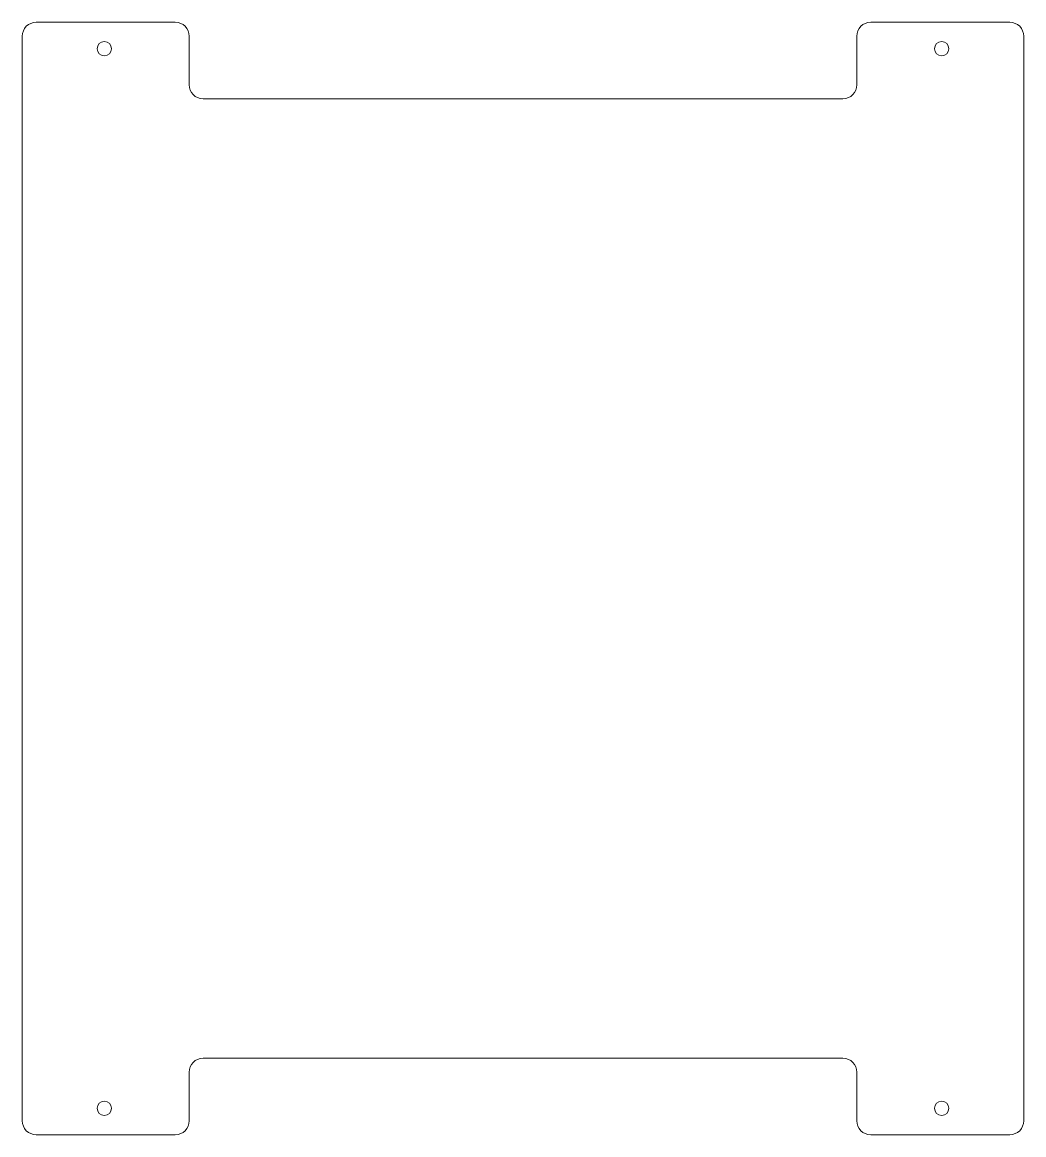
# Model space of a CAD drawing. Header units: millimetres. Extents: x -180 to 180, y -200 to 200.
import ezdxf

# ---------------------------------------------------------------- set-up
doc = ezdxf.new("R2010")
doc.units = ezdxf.units.MM

msp = doc.modelspace()

# ---------------------------------------------------------------- linework, layer by layer
at = {"color": 7, "linetype": 'Continuous', "lineweight": 15}
for p, q in [((-175, 200), (-125, 200)), ((175, 200), (125, 200)), ((-180, -195), (-180, 195)), ((-120, 177.5), (-120, 195)), ((120, 177.5), (120, 195)), ((180, 195), (180, -195)), ((-115, 172.5), (115, 172.5)), ((-115, -172.5), (115, -172.5)), ((-120, -177.5), (-120, -195)), ((120, -177.5), (120, -195)), ((-175, -200), (-125, -200)), ((175, -200), (125, -200))]:
    msp.add_line(p, q, dxfattribs=at)
for centre in [(-150.5, 190.5), (150.5, 190.5), (-150.5, -190.5), (150.5, -190.5)]:
    msp.add_circle(centre, 2.55, dxfattribs=at)
for centre, start, end in [((-175, 195), 90, 180), ((-125, 195), 0, 90), ((125, 195), 90, 180), ((175, 195), 0, 90), ((-115, 177.5), 180, 270), ((115, 177.5), 270, 0), ((-115, -177.5), 90, 180), ((115, -177.5), 0, 90), ((-175, -195), 180, 270), ((-125, -195), 270, 0), ((125, -195), 180, 270), ((175, -195), 270, 0)]:
    msp.add_arc(centre, 5, start, end, dxfattribs=at)

doc.saveas('drawing.dxf')
